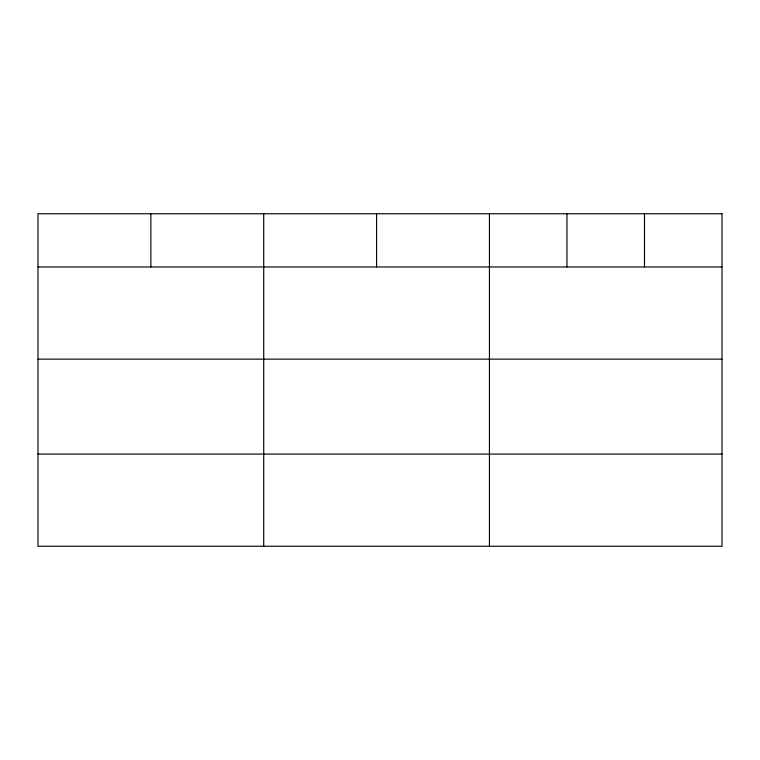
<?xml version="1.0" encoding="UTF-8"?>
<svg xmlns="http://www.w3.org/2000/svg" width="760" height="760" viewBox="0 0 760 760"><rect width="100%" height="100%" fill="white"/><g stroke="black" fill="none" stroke-linecap="round" stroke-linejoin="round"><path stroke-width="1.14" d="M38 266.978L722 266.978M38 359.138L722 359.138M38 454.09L722 454.09M644.48 213.75L644.48 266.978M566.96 213.75L566.96 266.978M489.44 213.75L489.44 546.25M376.58 213.75L376.58 266.978M263.72 213.75L263.72 546.25M150.86 213.75L150.86 266.978M722 213.75L38 213.75L38 546.25L722 546.25L722 213.75"/></g></svg>
